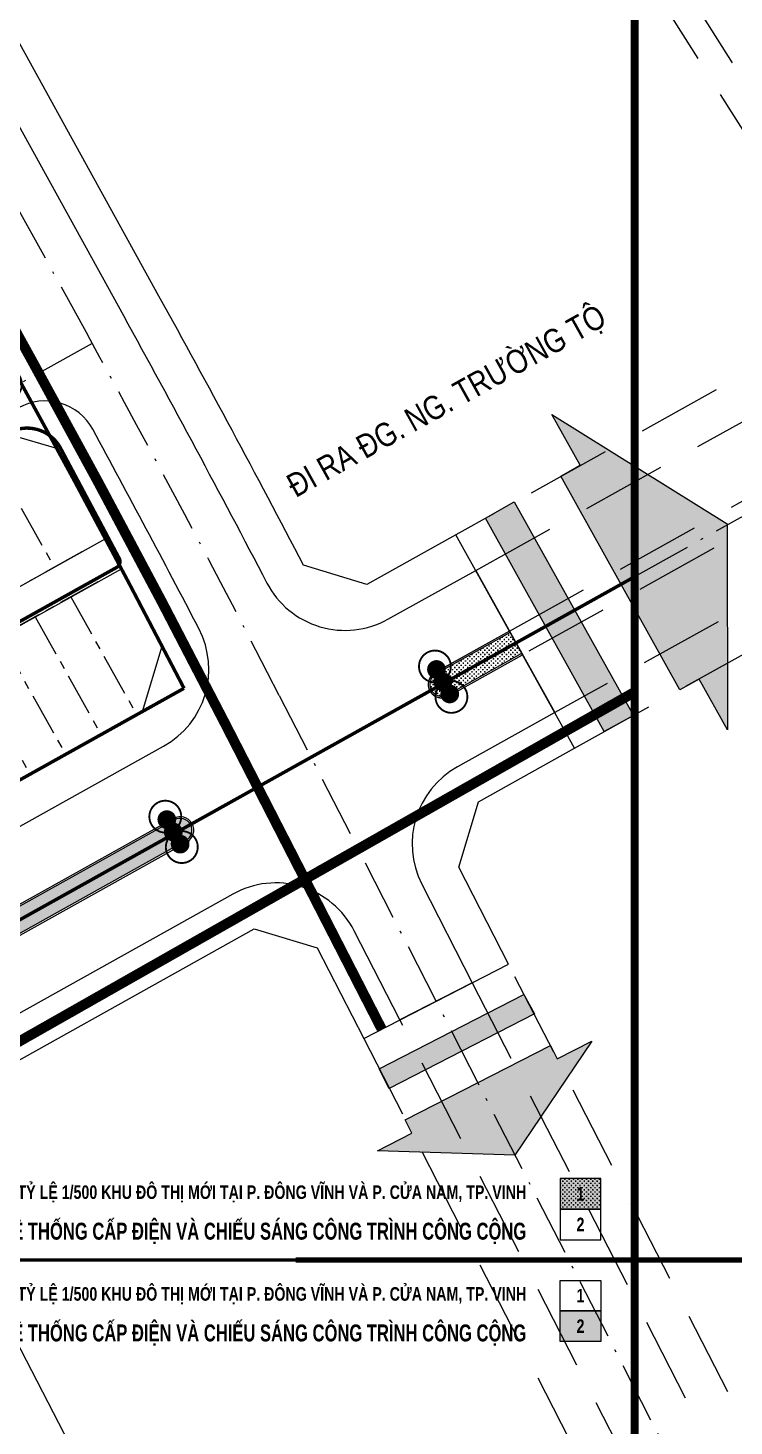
# Model space of a CAD drawing. Header units: metres. Extents: x 566107 to 571261, y 2062953 to 2068466.
# Drawn here: x 569134.5 to 569238.6, y 2066211.6 to 2066417.8 of the extents above; entities that cross this region are included whole.
import ezdxf
from ezdxf.enums import TextEntityAlignment as Align

# ---------------------------------------------------------------- set-up
doc = ezdxf.new("R2010")
doc.units = ezdxf.units.M
for name, pattern in [('ACAD_ISO10W100', [18.5, 12, -3, 0.5, -3]), ('CENTER', [2, 1.25, -0.25, 0.25, -0.25]), ('HIDDEN', [0.375, 0.25, -0.125])]:
    doc.linetypes.add(name, pattern=pattern)
for name, color, linetype in [('BoThamCo', 94, 'CONTINUOUS'), ('ChiaLo', 128, 'CENTER'), ('Dien', 1, 'CONTINUOUS'), ('Dien CS', 2, 'CONTINUOUS'), ('Dien SH', 6, 'CONTINUOUS'), ('ghi_chu', 7, 'CONTINUOUS'), ('hacth sdd', 8, 'CONTINUOUS'), ('hatchViaHe+LogDg', 129, 'CONTINUOUS'), ('Khung ban ve', 7, 'CONTINUOUS'), ('LogDg', 7, 'CONTINUOUS'), ('LogDg phu', 7, 'CONTINUOUS'), ('RANHGIOI', 2, 'HIDDEN'), ('TimDg', 222, 'CONTINUOUS'), ('ViaHeS', 32, 'CONTINUOUS'), ('ViaHeSphu', 32, 'CONTINUOUS')]:
    doc.layers.add(name, color=color, linetype=linetype)
doc.styles.add('ARIALB', font='VHARIALB.TTF', dxfattribs={"width": 0.75})
doc.styles.add('avantH', font='VHAVAN.TTF', dxfattribs={"height": 10})
doc.styles.get("Standard").update_dxf_attribs({"font": 'VHARIALN.TTF'})
doc.linetypes.add('DD0', pattern='A,12.7,-5.08,["0,4kV",Standard,S=2.54,R=0,X=-2.54,Y=-1.27],-9.35', length=27.13)
doc.linetypes.add('DIEN22KV', pattern='A,12.7,-5.08,["22KV",Standard,S=2.54,R=0,X=-2.54,Y=-1.27],-9.08', length=26.86)
doc.linetypes.add('DIENCS_LINE', pattern='A,12.7,-5.08,["CS",Standard,S=2.54,R=0,X=-2.54,Y=-1.27],-6.35', length=24.13)
pattern_1 = [(0, (568124.4922, 2065856.43456), (0.3175, 0.3175), [0.15875, -0.47625]), (90, (568124.5716, 2065856.3552), (-0.3175, 0.3175), [0.15875, -0.47625])]

# ---------------------------------------------------------------- blocks, each defined once
blk = doc.blocks.new('cs12')
at = {"layer": 'Dien CS', "color": 7, "linetype": 'Continuous', "ltscale": 20}
for points, const_width in [([(1.74, 0.97, 1), (-1.74, 4.13, 1)], 0.277), ([(0.51, 1.59, 1), (-0.51, 2.52, 1)], 1.38), ([(0.51, 0.47, -1), (-0.51, -0.47, -1)], 1.38)]:
    blk.add_lwpolyline(points, format="xyb", close=True, dxfattribs=dict(at, const_width=const_width))
blk = doc.blocks.new('CS01')
at = {"layer": 'Dien CS', "color": 7, "linetype": 'Continuous', "ltscale": 20}
for points, const_width in [([(0.51, 0.47, -1), (-0.51, -0.47, -1)], 1.38), ([(1.74, -0.97, -1), (-1.74, -4.13, -1)], 0.277), ([(0.51, -1.59, -1), (-0.51, -2.52, -1)], 1.38)]:
    blk.add_lwpolyline(points, format="xyb", close=True, dxfattribs=dict(at, const_width=const_width))

msp = doc.modelspace()

# ---------------------------------------------------------------- hatches: boundary and pattern name
at = {"layer": 'hacth sdd'}
h = msp.add_hatch(dxfattribs=at)
h.set_pattern_fill('CROSS', color=64, scale=0.05, style=0)
h.set_pattern_definition(pattern_1)
edge = h.paths.add_edge_path()
edge.add_line((569207.28, 2066325.57), (569205.57, 2066328.62))
edge.add_line((569205.57, 2066328.62), (569194.63, 2066322.52))
edge.add_arc((569195.48, 2066320.99), 1.75, 119.1613, 299.1613)
edge.add_line((569196.33, 2066319.46), (569207.28, 2066325.57))
h = msp.add_hatch(dxfattribs=at)
h.set_pattern_fill('CROSS', color=64, scale=0.05, style=0)
h.set_pattern_definition(pattern_1)
edge = h.paths.add_edge_path()
edge.add_arc((569156.91, 2066299.47), 1.75, 299.1613, 479.1613)
edge.add_line((569156.06, 2066301), (569006.84, 2066217.73))
edge.add_arc((569007.69, 2066216.2), 1.75, 119.1613, 270)
edge.add_arc((569007.69, 2066216.2), 1.75, 270, 299.1613)
edge.add_line((569008.54, 2066214.68), (569157.76, 2066297.94))
h = msp.add_hatch(dxfattribs=at)
h.set_pattern_fill('CROSS', color=64, scale=0.05, style=0)
h.set_pattern_definition([(0, (569212.92808, 2066243.6091), (0.3175, 0.3175), [0.15875, -0.47625]), (90, (569213.00745, 2066243.52972), (-0.3175, 0.3175), [0.15875, -0.47625])])
h.paths.add_polyline_path([(569212.93, 2066243.61), (569218.93, 2066243.61), (569218.93, 2066248.11), (569212.93, 2066248.11)])
h.paths.add_polyline_path([(569214.84, 2066244.36), (569217.01, 2066244.36), (569217.01, 2066247.37), (569214.84, 2066247.37)], flags=24)
at = {"layer": 'hatchViaHe+LogDg'}
for points in [[(569215.89, 2066353.28), (569211.71, 2066360.78), (569237.55, 2066344.65), (569237.62, 2066314.26), (569233.44, 2066321.76), (569230.58, 2066320.17), (569213.03, 2066351.68)], [(569215.89, 2066353.28), (569211.71, 2066360.78), (569237.55, 2066344.65), (569237.62, 2066314.26), (569233.44, 2066321.76), (569230.58, 2066320.17), (569213.03, 2066351.68)], [(569219.44, 2066314.01), (569201.92, 2066345.46), (569206.17, 2066347.91), (569223.73, 2066316.39)], [(569219.44, 2066314.01), (569201.92, 2066345.46), (569206.17, 2066347.91), (569223.73, 2066316.39)], [(569186.25, 2066264.32), (569207.6, 2066275.27), (569209.14, 2066272.39), (569187.74, 2066261.41)], [(569186.25, 2066264.32), (569207.6, 2066275.27), (569209.14, 2066272.39), (569187.74, 2066261.41)], [(569212.49, 2066265.79), (569217.59, 2066268.4), (569206.25, 2066251.56), (569186, 2066252.2), (569191.09, 2066254.82), (569190.1, 2066256.76), (569211.5, 2066267.73)], [(569212.49, 2066265.79), (569217.59, 2066268.4), (569206.25, 2066251.56), (569186, 2066252.2), (569191.09, 2066254.82), (569190.1, 2066256.76), (569211.5, 2066267.73)]]:
    msp.add_hatch(color=158, dxfattribs=at).paths.add_polyline_path(points)
h = msp.add_hatch(color=158, dxfattribs=at)
h.paths.add_polyline_path([(569212.93, 2066243.61), (569218.93, 2066243.61), (569218.93, 2066248.11), (569212.93, 2066248.11)])
h.paths.add_polyline_path([(569214.84, 2066244.36), (569217.01, 2066244.36), (569217.01, 2066247.37), (569214.84, 2066247.37)], flags=24)
h = msp.add_hatch(color=158, dxfattribs=at)
h.paths.add_polyline_path([(569212.93, 2066228.61), (569218.93, 2066228.61), (569218.93, 2066224.11), (569212.93, 2066224.11)])
h.paths.add_polyline_path([(569214.84, 2066224.86), (569217.01, 2066224.86), (569217.01, 2066227.87), (569214.84, 2066227.87)], flags=24)

# ---------------------------------------------------------------- linework, layer by layer
at = {"layer": 'BoThamCo'}
for points in [[(569207.28, 2066325.57), (569205.57, 2066328.62), (569194.63, 2066322.52, 1), (569196.33, 2066319.46)], [(569207.28, 2066325.57), (569205.57, 2066328.62), (569194.63, 2066322.52, 1), (569196.33, 2066319.46)], [(569157.76, 2066297.94, 1), (569156.06, 2066301), (569006.84, 2066217.73, 0.773158), (569007.69, 2066214.45, 0.127931), (569008.54, 2066214.68)]]:
    msp.add_lwpolyline(points, format="xyb", close=True, dxfattribs=at)
at = {"layer": 'ChiaLo', "ltscale": 5}
for points in [[(569128.61, 2066355.7), (569138.35, 2066338.24)], [(569142.41, 2066340.5), (569059.76, 2066294.38), (569050.02, 2066311.85)], [(569144.75, 2066336.08), (569062.2, 2066290.02), (569071.94, 2066272.55)], [(569140.79, 2066333.87), (569150.54, 2066316.41)], [(569135.55, 2066330.95), (569145.3, 2066313.48)], [(569130.31, 2066328.02), (569140.06, 2066310.56)], [(569125.07, 2066325.1), (569134.82, 2066307.64)]]:
    msp.add_lwpolyline(points, dxfattribs=at)
at = {"layer": 'Dien', "color": 10, "linetype": 'DIEN22KV', "const_width": 1.5}
msp.add_lwpolyline([(568984.89, 2066641.11), (569135.4, 2066368.09, -0.007517), (569163.51, 2066315.24), (569186.63, 2066270.14, 0.000278)], format="xyb", dxfattribs=at)
at = {"layer": 'Dien', "color": 10, "linetype": 'DIEN22KV', "const_width": 1.5, "elevation": 0}
msp.add_lwpolyline([(568130.19, 2065841.69), (568693.56, 2066032.24, 0.275752), (568792.47, 2066074.86), (569223.93, 2066319.86)], format="xyb", dxfattribs=at)
at = {"layer": 'Dien CS', "color": 11, "linetype": 'DIENCS_LINE', "ltscale": 0.5, "const_width": 0.5}
msp.add_lwpolyline([(569223.93, 2066336.86), (569007.71, 2066216.21), (568845.1, 2066121.73)], dxfattribs=at)
at = {"layer": 'Dien SH', "color": 6, "linetype": 'DD0', "ltscale": 0.45, "const_width": 0.5}
msp.add_lwpolyline([(569058.85, 2066288.72), (569147.53, 2066338.21, 0.40847), (569147.93, 2066339.55), (569139.15, 2066356.04, 0.404798), (569131.59, 2066358.05), (569109.53, 2066345.75)], format="xyb", dxfattribs=at)
at = {"layer": 'Khung ban ve', "const_width": 1.2}
msp.add_lwpolyline([(567973.93, 2066641.11), (569223.93, 2066641.11), (569223.93, 2065831.11), (567973.93, 2065831.11)], close=True, dxfattribs=at)
at = {"layer": 'Khung ban ve', "color": 0}
for points in [[(569212.93, 2066243.61), (569218.93, 2066243.61), (569218.93, 2066248.11), (569212.93, 2066248.11)], [(569212.93, 2066239.11), (569218.93, 2066239.11), (569218.93, 2066243.61), (569212.93, 2066243.61)], [(569212.93, 2066233.11), (569218.93, 2066233.11), (569218.93, 2066228.61), (569212.93, 2066228.61)], [(569212.93, 2066228.61), (569218.93, 2066228.61), (569218.93, 2066224.11), (569212.93, 2066224.11)]]:
    msp.add_lwpolyline(points, close=True, dxfattribs=at)
at = {"layer": 'Khung ban ve', "color": 250, "const_width": 0.5}
msp.add_lwpolyline([(569223.93, 2066236.11), (567973.93, 2066236.11)], dxfattribs=at)
at = {"layer": 'Khung ban ve', "color": 0, "const_width": 0.75}
msp.add_lwpolyline([(569373.93, 2066236.11), (569173.93, 2066236.11)], dxfattribs=at)
at = {"layer": 'LogDg'}
for points in [[(569105.22, 2066453.91), (569148.54, 2066375.34, -0.005576), (569169.7, 2066335.92, 0.422017), (569187.55, 2066330.58), (569200.48, 2066337.78), (569212.15, 2066316.81), (569197.78, 2066308.81, 0.404193), (569192.53, 2066291.52), (569199.98, 2066276.99), (569189.3, 2066271.51), (569182.58, 2066284.64, 0.424556), (569164.67, 2066290.06), (569013.65, 2066205.78), (569004.69, 2066200.58, 0.396001), (569001.56, 2066190.09), (569023.63, 2066145.96), (569015.58, 2066141.93), (568994.21, 2066184.66, 0.432664), (568983.03, 2066188), (568875.55, 2066125.55, 0.389772)], [(569159.66, 2066329.21, 0.004173), (569144.02, 2066358.59, 0.41755), (569133.09, 2066361.76), (568969.81, 2066270.64, 0.401037), (568966.55, 2066260.08), (568983.56, 2066226.06, 0.427514), (568994.62, 2066222.65), (569154.47, 2066311.85, 0.406017), (569159.66, 2066329.21)]]:
    msp.add_lwpolyline(points, format="xyb", dxfattribs=at)
at = {"layer": 'LogDg', "ltscale": 0.75}
for points in [[(569215.89, 2066353.28), (569211.71, 2066360.78), (569237.55, 2066344.65), (569237.62, 2066314.26), (569233.44, 2066321.76), (569230.58, 2066320.17), (569213.03, 2066351.68)], [(569219.44, 2066314.01), (569201.92, 2066345.46), (569206.17, 2066347.91), (569223.73, 2066316.39)], [(569186.25, 2066264.32), (569207.6, 2066275.27), (569209.14, 2066272.39), (569187.74, 2066261.41)], [(569212.49, 2066265.79), (569217.59, 2066268.4), (569206.25, 2066251.56), (569186, 2066252.2), (569191.09, 2066254.82), (569190.1, 2066256.76), (569211.5, 2066267.73)]]:
    msp.add_lwpolyline(points, close=True, dxfattribs=at)
at = {"layer": 'LogDg'}
for points in [[(569207.4, 2066325.35), (569205.45, 2066328.84), (569194.51, 2066322.74, 1), (569196.46, 2066319.24)], [(569157.89, 2066297.72, 1), (569155.94, 2066301.21), (569006.72, 2066217.95, 0.773158), (569007.69, 2066214.2, 0.127931), (569008.67, 2066214.46)]]:
    msp.add_lwpolyline(points, format="xyb", close=True, dxfattribs=at)
at = {"layer": 'LogDg phu', "linetype": 'HIDDEN', "ltscale": 50}
for points in [[(569205.45, 2066328.84), (569315.51, 2066390.25, 0.012156), (569315.63, 2066390.33), (569554.31, 2066539.17, -1), (569556.43, 2066535.77), (569317.75, 2066386.93, -0.012156), (569317.46, 2066386.76), (569207.4, 2066325.35)], [(569200.48, 2066337.78), (569255.1, 2066368.2, 0.430085), (569258.34, 2066380.86), (569181.86, 2066502.31, 0.416479), (569170.77, 2066504.78), (569141.5, 2066486.03)], [(569199.98, 2066276.99), (569308.61, 2066065.12, 0.413652), (569319.37, 2066061.64), (569399.11, 2066102.33, 0.346904), (569403.25, 2066111.34), (569395.21, 2066144.68, 0.063705), (569386.49, 2066167.56), (569359.96, 2066217.15, 0.021081), (569317.26, 2066289.48), (569280.92, 2066345.5, 0.394607), (569268.99, 2066348.46), (569212.15, 2066316.81)], [(569075.22, 2066109.34), (569220.83, 2066193.36, 0.399763), (569223.95, 2066203.94), (569189.3, 2066271.51)]]:
    msp.add_lwpolyline(points, format="xyb", dxfattribs=at)
msp.add_lwpolyline([(569207.4, 2066325.35), (569205.45, 2066328.84), (569194.51, 2066322.74, 1), (569196.46, 2066319.24)], format="xyb", close=True, dxfattribs=at)
at = {"layer": 'RANHGIOI', "color": 1, "ltscale": 9, "const_width": 0.5}
msp.add_lwpolyline([(568198.21, 2065900.06), (568647, 2066050.67, 0.050684), (568827.91, 2066132.56), (568998.8, 2066231.85), (569157.48, 2066320.4, 0.006594), (569132.77, 2066366.65), (569000.56, 2066606.47), (568982.15, 2066596.77), (568641.49, 2066448.28), (568640.64, 2066447.92, -0.005137), (568606.74, 2066433.79), (568320.26, 2066354.56, -0.020567)], format="xyb", dxfattribs=at)
at = {"layer": 'TimDg', "linetype": 'ACAD_ISO10W100', "ltscale": 0.75}
for points in [[(568480.91, 2067725.35, 0.022817), (568589.98, 2067474.37), (568662.68, 2067325.99, -0.003383), (568674.42, 2067301.61), (568738, 2067167.28, -0.003882), (568751.07, 2067139.1), (568792.04, 2067048.93, -0.007088), (568814.77, 2066996.98), (568828.72, 2066963.81, 0.026424), (568911.59, 2066792.7), (569143.28, 2066372.44, -0.007517), (569171.52, 2066319.35), (569368.54, 2065935.09, 0.000278)], [(568985.8, 2066639.45), (569135.4, 2066368.09, -0.007517), (569163.51, 2066315.24), (569186.64, 2066270.14, 0.000278)], [(569579.46, 2066552.49), (569316.69, 2066388.63, -0.012156), (569316.48, 2066388.51), (569007.71, 2066216.21), (568836.95, 2066117, -0.050684), (568652.73, 2066033.61), (568203.78, 2065882.94), (567811.81, 2065759.32)]]:
    msp.add_lwpolyline(points, format="xyb", dxfattribs=at)
msp.add_lwpolyline([(569143.94, 2066371.25), (568957.85, 2066267.41)], dxfattribs=at)
at = {"layer": 'ViaHeS', "elevation": 0}
msp.add_lwpolyline([(569139.83, 2066210.51), (569117.62, 2066253.5), (569118.86, 2066257.62), (569167.82, 2066284.94), (569177.12, 2066282.12), (569183.97, 2066268.77), (569205.32, 2066279.72), (569197.98, 2066294.04), (569200.9, 2066303.68), (569215.07, 2066311.57), (569197.56, 2066343.02), (569184.45, 2066335.72), (569175.11, 2066338.53, 0.0056), (569153.79, 2066378.23), (569109.8, 2066458.02)], format="xyb", dxfattribs=at)
at = {"layer": 'ViaHeS'}
msp.add_lwpolyline([(569138.74, 2066355.75), (569131.98, 2066357.7), (568972.77, 2066268.86), (568970.64, 2066261.95), (568986.41, 2066230.43), (568992.97, 2066228.47), (568998.8, 2066231.85), (569151.37, 2066316.99), (569154.25, 2066326.61, 0.004151)], format="xyb", close=True, dxfattribs=at)
msp.add_lwpolyline([(569145.9, 2066342.45), (568977.41, 2066248.43), (568979.65, 2066243.95), (569148.24, 2066338.03), (569145.9, 2066342.45)], dxfattribs=at)
at = {"layer": 'ViaHeSphu', "linetype": 'HIDDEN', "ltscale": 50}
for points in [[(569142.31, 2066484.77), (569172.47, 2066504.08), (569176.59, 2066503.16), (569254.03, 2066380.19), (569252.33, 2066373.52), (569197.56, 2066343.02)], [(569183.97, 2066268.77), (569218.11, 2066202.18), (569216.06, 2066195.23), (569166.01, 2066166.35), (569162.04, 2066167.52), (569139.83, 2066210.51)]]:
    msp.add_lwpolyline(points, dxfattribs=at)
msp.add_lwpolyline([(569215.07, 2066311.57), (569271.74, 2066343.13), (569278.83, 2066341.37), (569313.9, 2066287.3, -0.021081), (569356.44, 2066215.27), (569382.96, 2066165.68, -0.063705), (569391.32, 2066143.74), (569399.53, 2066109.69), (569396.25, 2066102.56), (569321.37, 2066064.35), (569314.64, 2066066.52), (569205.32, 2066279.72)], format="xyb", dxfattribs=at)

# ---------------------------------------------------------------- block references
at = {"layer": 'Dien CS', "linetype": 'DIENCS_LINE', "ltscale": 0.5}
for name, p, rotation in [('cs12', (569129.98, 2066367.46), 209.1612944769836), ('CS01', (569195.64, 2066321.35, 0), 207.3004251981024), ('CS01', (569155.89, 2066299.21, 0), 207.3004251981024)]:
    msp.add_blockref(name, p, dxfattribs=dict(at, rotation=rotation))
at = {"layer": 'Dien CS', "linetype": 'DIENCS_LINE', "ltscale": 0.5, "xscale": -1, "rotation": 29.65674420906018}
for p in [(569195.64, 2066321.35, 0), (569155.89, 2066299.21, 0)]:
    msp.add_blockref('CS01', p, dxfattribs=at)

# ---------------------------------------------------------------- texts
at = {"layer": 'ghi_chu', "style": 'avantH', "width": 0.85}
msp.add_text('®i ra ®g. ng. tr\xadêng té', height=3.5, rotation=29.1126, dxfattribs=at).set_placement((569173.94, 2066348.44, 0))
at = {"layer": 'Khung ban ve', "color": 0, "style": 'ARIALB'}
for s, height, width, p in [('quy ho¹ch chi tiÕt tû lÖ 1/500 khu ®« thÞ míi t¹i p. ®«ng vÜnh vµ p. cöa nam, tp. vinh', 2, 0.75, (569207.93, 2066245.11)), ('b¶n ®å quy ho¹ch hÖ thèng cÊp ®iÖn vµ chiÕu s¸ng c«ng tr×nh c«ng céng', 2.5, 0.7, (569207.93, 2066239.11)), ('quy ho¹ch chi tiÕt tû lÖ 1/500 khu ®« thÞ míi t¹i p. ®«ng vÜnh vµ p. cöa nam, tp. vinh', 2, 0.75, (569207.93, 2066230.11)), ('b¶n ®å quy ho¹ch hÖ thèng cÊp ®iÖn vµ chiÕu s¸ng c«ng tr×nh c«ng céng', 2.5, 0.7, (569207.93, 2066224.11))]:
    msp.add_text(s, height=height, rotation=0, dxfattribs=dict(at, width=width)).set_placement(p, align=Align.RIGHT)
at = {"layer": 'Khung ban ve', "color": 0, "style": 'ARIALB', "width": 0.75}
for s, p in [('1', (569215.93, 2066245.86)), ('2', (569215.93, 2066241.36)), ('1', (569215.93, 2066230.86)), ('2', (569215.93, 2066226.36))]:
    msp.add_text(s, height=2, dxfattribs=at).set_placement(p, align=Align.MIDDLE_CENTER)

doc.saveas('drawing.dxf')
